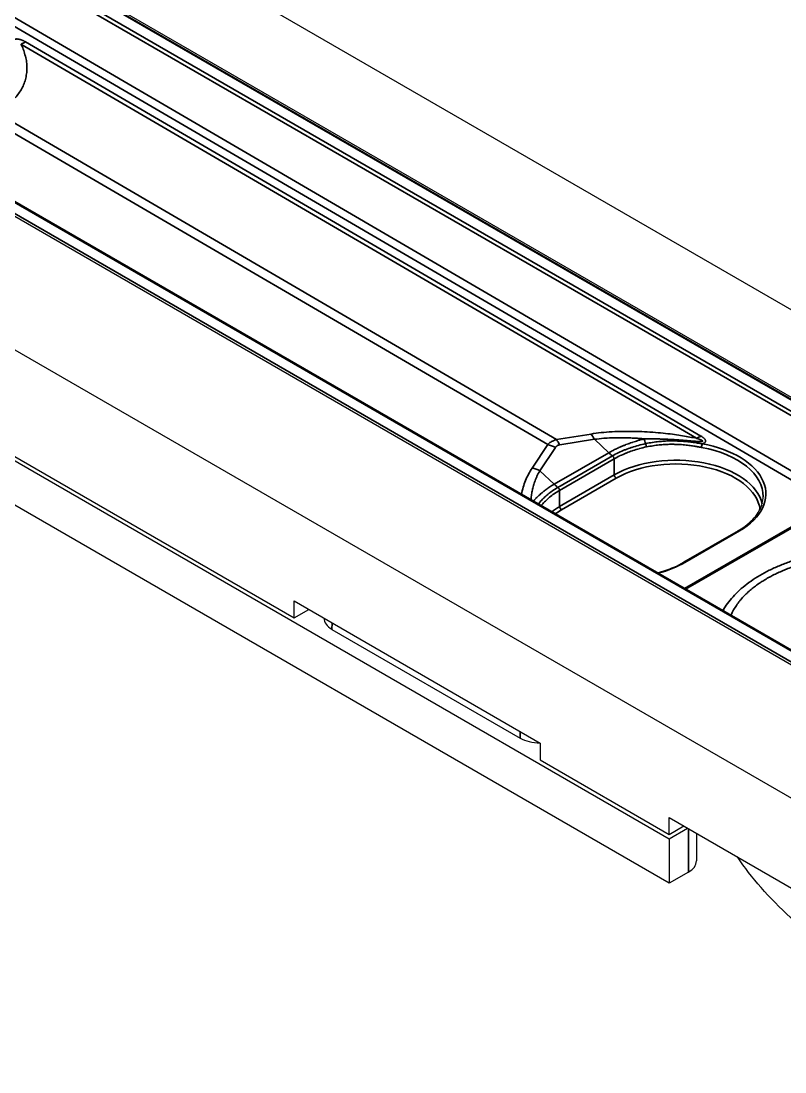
# Model space of a CAD drawing. Header units: millimetres. Extents: x 101 to 3000, y 150 to 4305.
# Drawn here: x 2057.8 to 2142.1, y 1240.7 to 1356.6 of the extents above; entities that cross this region are included whole.
import ezdxf

# ---------------------------------------------------------------- set-up
doc = ezdxf.new("R2010")
doc.units = ezdxf.units.MM
doc.header["$LTSCALE"] = 15
doc.layers.add('_Sichtbarkanten', color=7, linetype='Continuous', lineweight=25)
doc.layers.add('Sichtbar schmal (ISO)', color=7, linetype='Continuous', lineweight=35)

msp = doc.modelspace()

# ---------------------------------------------------------------- linework, layer by layer
at = {"layer": '_Sichtbarkanten'}
for p, q in [((1944.57, 1439.23), (2453.69, 1145.29)), ((1958.15, 1421.53), (2423.15, 1153.06)), ((1958.78, 1421.37), (2422.76, 1153.5)), ((1897.9, 1412.29), (2407.02, 1118.35)), ((2399.17, 1139.22), (1934.18, 1407.68)), ((2397.18, 1138.73), (1933.2, 1406.6)), ((1906.6, 1395.02), (2129.35, 1266.42)), ((2129.35, 1261.52), (1906.6, 1390.12)), ((2058.48, 1351.51), (2058.48, 1351.51)), ((2032.39, 1322.88), (2087.97, 1290.79)), ((2136.96, 1300.4), (2130.93, 1296.92)), ((2087.97, 1290.79), (2087.97, 1292.65)), ((2087.97, 1292.65), (2115.12, 1276.98)), ((2087.97, 1290.79), (2089.58, 1291.72)), ((2092.13, 1289.52), (2112.92, 1277.52)), ((2115.12, 1276.98), (2115.12, 1275.12)), ((2115.12, 1275.12), (2129.34, 1266.91)), ((2129.34, 1266.91), (2129.34, 1268.77)), ((2129.34, 1268.77), (2175.58, 1242.07)), ((2129.34, 1266.91), (2130.95, 1267.84)), ((2129.35, 1266.42), (2131.38, 1267.59)), ((2132.35, 1267.03), (2132.35, 1263.97)), ((2129.35, 1266.42), (2129.35, 1261.52)), ((2131.47, 1262.74), (2129.35, 1261.52))]:
    msp.add_line(p, q, dxfattribs=at)
for centre, major_axis, ratio, start_param, end_param in [((2094.26, 1290.75), (-3, 0), 0.576647, 6.275518, 7.067974), ((2115.04, 1278.74), (3, 0), 0.578054, 3.9276, 4.720056), ((2129.35, 1263.97), (3, 0), 0.57735, 5.497787, 6.283185)]:
    msp.add_ellipse(centre, major_axis=major_axis, ratio=ratio, start_param=start_param, end_param=end_param, dxfattribs=at)
for points, knots in [([(2136.96, 1300.4), (2137.68, 1300.81), (2138.29, 1301.3), (2139.18, 1302.33), (2139.48, 1302.88), (2139.68, 1303.67), (2139.71, 1303.9), (2139.72, 1304.14)], [0, 0, 0, 0, 0.516947, 0.516947, 1.025392, 1.025392, 1.242957, 1.242957, 1.242957, 1.242957]), ([(2128.03, 1295.77), (2128.68, 1295.93), (2129.29, 1296.14), (2130.24, 1296.54), (2130.6, 1296.72), (2130.93, 1296.92)], [2.7346767, 2.7346767, 2.7346767, 2.7346767, 3.0877534, 3.0877534, 3.3269014, 3.3269014, 3.3269014, 3.3269014]), ([(2175.58, 1241.19), (2175.47, 1241.22), (2175.35, 1241.25), (2175.23, 1241.28), (2171.35, 1242.28), (2167.5, 1243.54), (2163.82, 1245.03), (2160.13, 1246.52), (2156.61, 1248.22), (2153.37, 1250.09), (2150.13, 1251.96), (2147.18, 1254), (2144.6, 1256.13), (2142.03, 1258.25), (2139.84, 1260.47), (2138.11, 1262.71), (2137.67, 1263.28), (2137.26, 1263.85), (2136.88, 1264.42)], [0.0950371, 0.0950371, 0.0950371, 0.0950371, 0.1010675, 0.1010675, 0.1010675, 0.3005338, 0.3005338, 0.3005338, 0.5, 0.5, 0.5, 0.6994662, 0.6994662, 0.6994662, 0.8989325, 0.8989325, 0.8989325, 0.9493881, 0.9493881, 0.9493881, 0.9493881])]:
    msp.add_open_spline(points, degree=3, knots=knots, dxfattribs=at)
at = {"layer": 'Sichtbar schmal (ISO)'}
for p, q in [((2423, 1153.04), (1958, 1421.51)), ((2421.71, 1152.07), (1956.73, 1420.53)), ((1956.94, 1420.89), (2421.92, 1152.43)), ((2147.71, 1304.12), (1956.73, 1415.56)), ((2147.29, 1303.39), (1956.3, 1414.84)), ((2399.02, 1139.21), (1934.03, 1407.67)), ((1932.96, 1407.06), (2397.96, 1138.59)), ((2132.35, 1310.59), (2057.83, 1354.07)), ((2132.84, 1310.84), (2058.32, 1354.31)), ((2116.91, 1310.45), (2055.47, 1346.29)), ((2115.94, 1309.89), (2054.5, 1345.73)), ((2120.73, 1311.06), (2116.91, 1310.45)), ((2115.94, 1309.89), (2114.23, 1307.31)), ((2121.1, 1310.48), (2117.27, 1309.86)), ((2121.1, 1310.48), (2122.69, 1309)), ((2116.79, 1309.58), (2115.08, 1307)), ((2116.67, 1305.52), (2122.69, 1309)), ((2123.09, 1308.65), (2117.07, 1305.17)), ((2123.26, 1308.32), (2117.24, 1304.84)), ((2123.26, 1308.32), (2123.29, 1306.55)), ((2115.08, 1307), (2116.67, 1305.52)), ((2123.29, 1306.55), (2117.26, 1303.07)), ((2123.5, 1306.19), (2117.48, 1302.71)), ((2117.24, 1304.84), (2117.26, 1303.07)), ((2131.05, 1294.02), (2147.29, 1303.39)), ((2131.16, 1293.96), (2147.4, 1303.33)), ((2131.08, 1296.9), (2137.11, 1300.38)), ((2092.13, 1289.52), (2092.18, 1290.23)), ((2112.92, 1277.52), (2112.92, 1278.25)), ((2131.47, 1267.54), (2131.47, 1262.74))]:
    msp.add_line(p, q, dxfattribs=at)
for centre, major_axis, ratio, start_param, end_param in [((2058.34, 1359.2), (3.02, 5.18), 0.574306, 3.815215, 3.929583), ((2120.48, 1308.49), (0.48, -2.96), 0.393811, 2.240031, 2.552528), ((2116.17, 1307.6), (2.5, -1.66), 0.678392, 1.764791, 2.077288), ((2116.65, 1307.88), (0.48, -2.96), 0.393812, 2.240031, 2.552527), ((2127.14, 1314.08), (1.01, -5.91), 0.236307, 5.314743, 5.431951), ((2126.73, 1309.79), (0.063, -0.293), 0.269865, 0.942121, 2.279892), ((2132.86, 1315.72), (3.02, 5.18), 0.574319, 3.815228, 3.929595), ((2133, 1309.74), (-0.054, -0.295), 0.237423, 3.781906, 5.332802), ((2130.08, 1304.48), (-9.94, 0.05), 0.580364, 2.358841, 4.416561), ((2123.93, 1312.96), (3, -5.2), 0.57735, 5.201094, 5.298232), ((2130.08, 1304.24), (-9.64, 0.05), 0.580459, 3.131914, 4.416643), ((2130.08, 1302.63), (9.61, 0), 0.57735, 0.132278, 2.356194), ((2130.08, 1302.39), (9.31, 0), 0.57735, 0.067114, 2.356194), ((2114.46, 1305.02), (2.5, -1.66), 0.678392, 1.764791, 2.077288), ((2123.5, 1306.43), (-0.15, 0.26), 0.57735, 0.802851, 2.356194), ((2117.91, 1309.49), (3, -5.2), 0.57735, 5.201094, 5.298232), ((2117.03, 1304.96), (0.145, -0.263), 0.577881, 0.813784, 2.167428), ((2124.06, 1299.15), (-9.61, 0), 0.57735, 5.497787, 5.637259), ((2117.48, 1302.96), (-0.15, 0.26), 0.57735, 0.802851, 2.356194), ((2124.06, 1298.91), (-9.31, 0), 0.57735, 5.497787, 5.609846), ((2137.11, 1300.14), (-0.15, 0.26), 0.57735, 5.492551, 6.283185), ((2124.06, 1301), (-9.94, 0.05), 0.580366, 1.993328, 2.35884), ((2131.08, 1296.66), (-0.15, 0.26), 0.57735, 5.492551, 6.283185)]:
    msp.add_ellipse(centre, major_axis=major_axis, ratio=ratio, start_param=start_param, end_param=end_param, dxfattribs=at)
for points, knots in [([(2058.32, 1354.31), (2058.28, 1354.33), (2058.22, 1354.37), (2058.14, 1354.41), (2058.05, 1354.45), (2057.97, 1354.49), (2057.88, 1354.52), (2057.81, 1354.55), (2057.73, 1354.57), (2057.65, 1354.59), (2057.58, 1354.61), (2057.51, 1354.62), (2057.44, 1354.63), (2057.38, 1354.63), (2057.32, 1354.63), (2057.26, 1354.62), (2057.21, 1354.61), (2057.15, 1354.6), (2057.09, 1354.58), (2057.03, 1354.55), (2056.97, 1354.51), (2056.91, 1354.47), (2056.87, 1354.44), (2056.86, 1354.42)], [0.0000001, 0.0000001, 0.0000001, 0.0000001, 0.047619, 0.0952381, 0.1428571, 0.1904762, 0.2380952, 0.2857143, 0.3333333, 0.3809524, 0.4285714, 0.4761905, 0.5238095, 0.5714286, 0.6190476, 0.6666667, 0.7142857, 0.7619048, 0.8095238, 0.8571429, 0.9047619, 0.952381, 1, 1, 1, 1]), ([(2057.18, 1348.14), (2057.33, 1348.3), (2057.46, 1348.47), (2057.59, 1348.64), (2057.71, 1348.81), (2057.82, 1348.98), (2057.92, 1349.17), (2058.01, 1349.35), (2058.1, 1349.53), (2058.17, 1349.73), (2058.25, 1349.92), (2058.31, 1350.12), (2058.36, 1350.32), (2058.4, 1350.52), (2058.44, 1350.73), (2058.46, 1350.94), (2058.48, 1351.15), (2058.49, 1351.36), (2058.48, 1351.58), (2058.47, 1351.8), (2058.45, 1352.02), (2058.42, 1352.24), (2058.38, 1352.46), (2058.33, 1352.68), (2058.27, 1352.9), (2058.22, 1353.11), (2058.15, 1353.32), (2058.07, 1353.51), (2058, 1353.71), (2057.92, 1353.89), (2057.83, 1354.07)], [0, 0, 0, 0, 0.1, 0.1, 0.1, 0.2, 0.2, 0.2, 0.3, 0.3, 0.3, 0.4, 0.4, 0.4, 0.5, 0.5, 0.5, 0.6, 0.6, 0.6, 0.7, 0.7, 0.7, 0.8, 0.8, 0.8, 0.9, 0.9, 0.9, 0.9999998, 0.9999998, 0.9999998, 0.9999998]), ([(2132.35, 1310.59), (2132.11, 1310.64), (2131.62, 1310.73), (2130.84, 1310.87), (2129.96, 1311), (2128.97, 1311.13), (2127.84, 1311.24), (2126.62, 1311.32), (2125.41, 1311.36), (2124.25, 1311.36), (2123.04, 1311.32), (2121.84, 1311.22), (2121.09, 1311.12), (2120.73, 1311.06)], [0, 0, 0, 0, 0.0909091, 0.1818182, 0.2727273, 0.3636364, 0.4545455, 0.5454545, 0.6363636, 0.7272727, 0.8181818, 0.9090909, 1, 1, 1, 1]), ([(2116.91, 1310.45), (2116.83, 1310.42), (2116.75, 1310.4), (2116.68, 1310.37), (2116.61, 1310.34), (2116.54, 1310.31), (2116.47, 1310.28), (2116.41, 1310.24), (2116.34, 1310.21), (2116.28, 1310.17), (2116.22, 1310.13), (2116.16, 1310.09), (2116.1, 1310.04), (2116.05, 1309.99), (2115.99, 1309.94), (2115.94, 1309.89)], [0.000001, 0.000001, 0.000001, 0.000001, 0.2, 0.2, 0.2, 0.4, 0.4, 0.4, 0.6, 0.6, 0.6, 0.8, 0.8, 0.8, 1, 1, 1, 1]), ([(2117.27, 1309.86), (2117.23, 1309.86), (2117.14, 1309.84), (2117.03, 1309.79), (2116.94, 1309.74), (2116.85, 1309.67), (2116.81, 1309.61), (2116.79, 1309.58)], [0.0000019, 0.0000019, 0.0000019, 0.0000019, 0.2, 0.4, 0.6, 0.8, 1, 1, 1, 1]), ([(2126.56, 1310.53), (2126.37, 1310.55), (2126.18, 1310.56), (2125.99, 1310.58), (2125.81, 1310.59), (2125.63, 1310.6), (2125.45, 1310.61), (2125.22, 1310.63), (2124.99, 1310.64), (2124.76, 1310.64), (2124.63, 1310.65), (2124.49, 1310.65), (2124.35, 1310.65), (2124.08, 1310.66), (2123.8, 1310.66), (2123.52, 1310.65), (2123.42, 1310.65), (2123.33, 1310.65), (2123.24, 1310.64), (2122.91, 1310.64), (2122.59, 1310.62), (2122.27, 1310.6), (2122.22, 1310.59), (2122.18, 1310.59), (2122.14, 1310.59), (2121.78, 1310.56), (2121.43, 1310.52), (2121.1, 1310.48)], [0.0000008, 0.0000008, 0.0000008, 0.0000008, 0.102028, 0.102028, 0.102028, 0.2, 0.2, 0.2, 0.3250928, 0.3250928, 0.3250928, 0.4, 0.4, 0.4, 0.550481, 0.550481, 0.550481, 0.6, 0.6, 0.6, 0.7753788, 0.7753788, 0.7753788, 0.8, 0.8, 0.8, 1, 1, 1, 1]), ([(2122.69, 1309), (2122.86, 1309.09), (2123.02, 1309.18), (2123.18, 1309.26), (2123.19, 1309.27), (2123.21, 1309.28), (2123.22, 1309.28), (2123.36, 1309.36), (2123.5, 1309.43), (2123.63, 1309.49), (2123.66, 1309.5), (2123.68, 1309.51), (2123.71, 1309.52), (2123.83, 1309.58), (2123.95, 1309.63), (2124.06, 1309.68), (2124.09, 1309.69), (2124.12, 1309.71), (2124.16, 1309.72), (2124.26, 1309.76), (2124.36, 1309.8), (2124.46, 1309.84), (2124.5, 1309.86), (2124.53, 1309.87), (2124.57, 1309.89), (2124.66, 1309.92), (2124.75, 1309.96), (2124.84, 1309.99), (2124.88, 1310), (2124.93, 1310.02), (2124.97, 1310.03), (2125.05, 1310.06), (2125.14, 1310.09), (2125.22, 1310.12), (2125.27, 1310.14), (2125.31, 1310.15), (2125.35, 1310.17), (2125.44, 1310.2), (2125.53, 1310.23), (2125.62, 1310.25), (2125.66, 1310.27), (2125.7, 1310.28), (2125.75, 1310.29), (2125.85, 1310.33), (2125.95, 1310.36), (2126.06, 1310.39), (2126.09, 1310.4), (2126.12, 1310.4), (2126.15, 1310.41), (2126.28, 1310.45), (2126.42, 1310.49), (2126.56, 1310.53)], [0, 0, 0, 0, 0.1016443, 0.1016443, 0.1016443, 0.1111111, 0.1111111, 0.1111111, 0.2044614, 0.2044614, 0.2044614, 0.2222222, 0.2222222, 0.2222222, 0.3083534, 0.3083534, 0.3083534, 0.3333333, 0.3333333, 0.3333333, 0.4135371, 0.4135371, 0.4135371, 0.4444444, 0.4444444, 0.4444444, 0.5207013, 0.5207013, 0.5207013, 0.5555556, 0.5555556, 0.5555556, 0.629611, 0.629611, 0.629611, 0.6666667, 0.6666667, 0.6666667, 0.7421146, 0.7421146, 0.7421146, 0.7777778, 0.7777778, 0.7777778, 0.8634349, 0.8634349, 0.8634349, 0.8888889, 0.8888889, 0.8888889, 0.9999989, 0.9999989, 0.9999989, 0.9999989]), ([(2126.75, 1310), (2126.48, 1309.94), (2126.22, 1309.88), (2125.96, 1309.81), (2125.96, 1309.81), (2125.95, 1309.8), (2125.94, 1309.8), (2125.71, 1309.74), (2125.47, 1309.67), (2125.24, 1309.59), (2125.22, 1309.59), (2125.19, 1309.58), (2125.17, 1309.57), (2124.95, 1309.5), (2124.73, 1309.42), (2124.52, 1309.33), (2124.49, 1309.32), (2124.46, 1309.31), (2124.43, 1309.3), (2124.21, 1309.21), (2124, 1309.12), (2123.79, 1309.02), (2123.77, 1309.01), (2123.75, 1309), (2123.73, 1308.99), (2123.51, 1308.88), (2123.29, 1308.77), (2123.09, 1308.65)], [0, 0, 0, 0, 0.195725, 0.195725, 0.195725, 0.2, 0.2, 0.2, 0.379749, 0.379749, 0.379749, 0.4, 0.4, 0.4, 0.574221, 0.574221, 0.574221, 0.6, 0.6, 0.6, 0.78173, 0.78173, 0.78173, 0.8, 0.8, 0.8, 1, 1, 1, 1]), ([(2126.56, 1310.53), (2126.74, 1310.53), (2126.92, 1310.53), (2127.09, 1310.53), (2127.14, 1310.53), (2127.2, 1310.53), (2127.26, 1310.53), (2127.37, 1310.53), (2127.48, 1310.53), (2127.59, 1310.53), (2127.76, 1310.53), (2127.92, 1310.52), (2128.08, 1310.52), (2128.22, 1310.52), (2128.35, 1310.51), (2128.48, 1310.51), (2128.51, 1310.51), (2128.53, 1310.51), (2128.56, 1310.51), (2128.72, 1310.5), (2128.88, 1310.49), (2129.04, 1310.49), (2129.19, 1310.48), (2129.34, 1310.47), (2129.49, 1310.46), (2129.52, 1310.46), (2129.55, 1310.46), (2129.58, 1310.46), (2129.69, 1310.45), (2129.8, 1310.45), (2129.9, 1310.44), (2130.03, 1310.43), (2130.14, 1310.42), (2130.26, 1310.41), (2130.36, 1310.41), (2130.46, 1310.4), (2130.55, 1310.39), (2130.56, 1310.39), (2130.56, 1310.39), (2130.57, 1310.39), (2130.67, 1310.38), (2130.76, 1310.38), (2130.85, 1310.37), (2130.93, 1310.36), (2131.02, 1310.36), (2131.1, 1310.35), (2131.17, 1310.34), (2131.25, 1310.34), (2131.32, 1310.33), (2131.36, 1310.33), (2131.39, 1310.33), (2131.42, 1310.32), (2131.46, 1310.32), (2131.49, 1310.32), (2131.52, 1310.31), (2131.59, 1310.31), (2131.65, 1310.3), (2131.71, 1310.3), (2131.77, 1310.29), (2131.82, 1310.29), (2131.87, 1310.29), (2131.93, 1310.28), (2131.98, 1310.28), (2132.03, 1310.27), (2132.07, 1310.27), (2132.12, 1310.27), (2132.16, 1310.26), (2132.19, 1310.26), (2132.22, 1310.26), (2132.25, 1310.26), (2132.26, 1310.26), (2132.27, 1310.25), (2132.29, 1310.25), (2132.33, 1310.25), (2132.37, 1310.25), (2132.4, 1310.25), (2132.44, 1310.24), (2132.47, 1310.24), (2132.51, 1310.24), (2132.54, 1310.24), (2132.57, 1310.24), (2132.6, 1310.24), (2132.63, 1310.23), (2132.66, 1310.23), (2132.69, 1310.23), (2132.72, 1310.23), (2132.74, 1310.23), (2132.77, 1310.23), (2132.79, 1310.23), (2132.82, 1310.23), (2132.84, 1310.23), (2132.86, 1310.23), (2132.88, 1310.23), (2132.9, 1310.23), (2132.91, 1310.24), (2132.93, 1310.24), (2132.94, 1310.24), (2132.96, 1310.24), (2132.97, 1310.24), (2132.98, 1310.25), (2132.99, 1310.25), (2133, 1310.25), (2133.01, 1310.25), (2133.02, 1310.26), (2133.02, 1310.26), (2133.03, 1310.26), (2133.03, 1310.27), (2133.04, 1310.27), (2133.04, 1310.28), (2133.04, 1310.28), (2133.04, 1310.28), (2133.04, 1310.29), (2133.04, 1310.29), (2133.03, 1310.3), (2133.03, 1310.3), (2133.03, 1310.31), (2133.02, 1310.32), (2133.01, 1310.32), (2133, 1310.33), (2132.99, 1310.34), (2132.98, 1310.34), (2132.97, 1310.35), (2132.96, 1310.36), (2132.94, 1310.37), (2132.93, 1310.37), (2132.91, 1310.38), (2132.89, 1310.39), (2132.87, 1310.4), (2132.85, 1310.41), (2132.83, 1310.42), (2132.81, 1310.43), (2132.78, 1310.44), (2132.76, 1310.45), (2132.73, 1310.46), (2132.7, 1310.47), (2132.67, 1310.48), (2132.64, 1310.49), (2132.61, 1310.5), (2132.58, 1310.52), (2132.55, 1310.53), (2132.51, 1310.54), (2132.47, 1310.55), (2132.45, 1310.56), (2132.42, 1310.57), (2132.39, 1310.58), (2132.38, 1310.58), (2132.36, 1310.59), (2132.35, 1310.59)], [0, 0, 0, 0, 0.02381, 0.02381, 0.02381, 0.031593, 0.031593, 0.031593, 0.047619, 0.047619, 0.047619, 0.071429, 0.071429, 0.071429, 0.090988, 0.090988, 0.090988, 0.095238, 0.095238, 0.095238, 0.119048, 0.119048, 0.119048, 0.142857, 0.142857, 0.142857, 0.147849, 0.147849, 0.147849, 0.166667, 0.166667, 0.166667, 0.190476, 0.190476, 0.190476, 0.212882, 0.212882, 0.212882, 0.214286, 0.214286, 0.214286, 0.238095, 0.238095, 0.238095, 0.261905, 0.261905, 0.261905, 0.285714, 0.285714, 0.285714, 0.297375, 0.297375, 0.297375, 0.309524, 0.309524, 0.309524, 0.333333, 0.333333, 0.333333, 0.357143, 0.357143, 0.357143, 0.380952, 0.380952, 0.380952, 0.404762, 0.404762, 0.404762, 0.420007, 0.420007, 0.420007, 0.428571, 0.428571, 0.428571, 0.452381, 0.452381, 0.452381, 0.47619, 0.47619, 0.47619, 0.5, 0.5, 0.5, 0.52381, 0.52381, 0.52381, 0.547619, 0.547619, 0.547619, 0.571429, 0.571429, 0.571429, 0.595238, 0.595238, 0.595238, 0.619048, 0.619048, 0.619048, 0.642857, 0.642857, 0.642857, 0.666667, 0.666667, 0.666667, 0.690476, 0.690476, 0.690476, 0.714286, 0.714286, 0.714286, 0.738095, 0.738095, 0.738095, 0.761905, 0.761905, 0.761905, 0.785714, 0.785714, 0.785714, 0.809524, 0.809524, 0.809524, 0.833333, 0.833333, 0.833333, 0.857143, 0.857143, 0.857143, 0.880952, 0.880952, 0.880952, 0.904762, 0.904762, 0.904762, 0.928571, 0.928571, 0.928571, 0.952381, 0.952381, 0.952381, 0.97619, 0.97619, 0.97619, 0.992928, 0.992928, 0.992928, 1, 1, 1, 1]), ([(2133, 1309.99), (2132.95, 1309.99), (2132.9, 1310), (2132.85, 1310.01), (2132.79, 1310.02), (2132.73, 1310.03), (2132.67, 1310.04), (2132.6, 1310.05), (2132.54, 1310.06), (2132.47, 1310.07), (2132.4, 1310.08), (2132.32, 1310.1), (2132.24, 1310.11), (2132.16, 1310.12), (2132.08, 1310.13), (2131.99, 1310.14), (2131.91, 1310.15), (2131.82, 1310.17), (2131.72, 1310.18), (2131.63, 1310.19), (2131.53, 1310.2), (2131.42, 1310.21), (2131.31, 1310.22), (2131.2, 1310.23), (2131.09, 1310.24), (2130.97, 1310.25), (2130.85, 1310.26), (2130.72, 1310.27), (2130.59, 1310.28), (2130.46, 1310.29), (2130.31, 1310.29), (2130.17, 1310.3), (2130.02, 1310.3), (2129.86, 1310.3), (2129.7, 1310.3), (2129.54, 1310.3), (2129.36, 1310.3), (2129.19, 1310.3), (2129, 1310.29), (2128.81, 1310.28), (2128.61, 1310.26), (2128.41, 1310.25), (2128.19, 1310.23), (2128.19, 1310.22), (2128.19, 1310.22), (2128.19, 1310.22), (2127.97, 1310.2), (2127.75, 1310.17), (2127.51, 1310.14), (2127.51, 1310.14), (2127.5, 1310.14), (2127.5, 1310.14), (2127.26, 1310.1), (2127.01, 1310.05), (2126.75, 1310)], [0, 0, 0, 0, 0.0625, 0.0625, 0.0625, 0.125, 0.125, 0.125, 0.1875, 0.1875, 0.1875, 0.25, 0.25, 0.25, 0.3125, 0.3125, 0.3125, 0.3748714, 0.3748714, 0.3748714, 0.4371898, 0.4371898, 0.4371898, 0.4995656, 0.4995656, 0.4995656, 0.5620205, 0.5620205, 0.5620205, 0.6245608, 0.6245608, 0.6245608, 0.6871996, 0.6871996, 0.6871996, 0.7499529, 0.7499529, 0.7499529, 0.8125, 0.8125, 0.8125, 0.875, 0.875, 0.875, 0.8757189, 0.8757189, 0.8757189, 0.9375, 0.9375, 0.9375, 0.938249, 0.938249, 0.938249, 0.9999998, 0.9999998, 0.9999998, 0.9999998]), ([(2132.91, 1309.58), (2132.87, 1309.59), (2132.81, 1309.6), (2132.76, 1309.61), (2132.7, 1309.62), (2132.65, 1309.63), (2132.58, 1309.64), (2132.52, 1309.65), (2132.46, 1309.66), (2132.39, 1309.67), (2132.32, 1309.69), (2132.25, 1309.7), (2132.17, 1309.71), (2132.09, 1309.72), (2132.01, 1309.74), (2131.93, 1309.75), (2131.85, 1309.76), (2131.76, 1309.77), (2131.66, 1309.79), (2131.57, 1309.8), (2131.47, 1309.81), (2131.37, 1309.82), (2131.27, 1309.84), (2131.16, 1309.85), (2131.05, 1309.86), (2130.94, 1309.87), (2130.82, 1309.88), (2130.69, 1309.89), (2130.57, 1309.9), (2130.44, 1309.91), (2130.3, 1309.91), (2130.16, 1309.92), (2130.01, 1309.92), (2129.86, 1309.93), (2129.7, 1309.93), (2129.54, 1309.93), (2129.37, 1309.93), (2129.2, 1309.92), (2129.02, 1309.92), (2128.83, 1309.9), (2128.64, 1309.89), (2128.44, 1309.88), (2128.23, 1309.86), (2128.23, 1309.86), (2128.23, 1309.86), (2128.23, 1309.86), (2128.02, 1309.83), (2127.8, 1309.81), (2127.57, 1309.77), (2127.57, 1309.77), (2127.57, 1309.77), (2127.56, 1309.77), (2127.33, 1309.73), (2127.09, 1309.69), (2126.83, 1309.64)], [0, 0, 0, 0, 0.0625, 0.0625, 0.0625, 0.125, 0.125, 0.125, 0.1875, 0.1875, 0.1875, 0.25, 0.25, 0.25, 0.3125, 0.3125, 0.3125, 0.374871, 0.374871, 0.374871, 0.43719, 0.43719, 0.43719, 0.499565, 0.499565, 0.499565, 0.56202, 0.56202, 0.56202, 0.62456, 0.62456, 0.62456, 0.687199, 0.687199, 0.687199, 0.749952, 0.749952, 0.749952, 0.8125, 0.8125, 0.8125, 0.875, 0.875, 0.875, 0.875718, 0.875718, 0.875718, 0.9375, 0.9375, 0.9375, 0.938248, 0.938248, 0.938248, 1, 1, 1, 1]), ([(2133, 1309.99), (2133.03, 1309.99), (2133.08, 1310.01), (2133.15, 1310.04), (2133.21, 1310.07), (2133.26, 1310.11), (2133.3, 1310.14), (2133.33, 1310.17), (2133.35, 1310.2), (2133.36, 1310.24), (2133.37, 1310.27), (2133.37, 1310.31), (2133.36, 1310.36), (2133.35, 1310.4), (2133.32, 1310.45), (2133.28, 1310.5), (2133.23, 1310.55), (2133.18, 1310.6), (2133.11, 1310.66), (2133.03, 1310.72), (2132.94, 1310.78), (2132.87, 1310.82), (2132.84, 1310.84)], [0, 0, 0, 0, 0.05, 0.1, 0.15, 0.2, 0.25, 0.3, 0.35, 0.4, 0.45, 0.5, 0.55, 0.6, 0.65, 0.7, 0.75, 0.8, 0.85, 0.9, 0.95, 0.9999999, 0.9999999, 0.9999999, 0.9999999]), ([(2126.83, 1309.64), (2126.57, 1309.58), (2126.31, 1309.52), (2126.06, 1309.45), (2126.06, 1309.45), (2126.05, 1309.45), (2126.05, 1309.44), (2125.81, 1309.38), (2125.59, 1309.31), (2125.36, 1309.24), (2125.34, 1309.23), (2125.31, 1309.22), (2125.29, 1309.22), (2125.07, 1309.14), (2124.86, 1309.07), (2124.66, 1308.98), (2124.63, 1308.97), (2124.6, 1308.96), (2124.57, 1308.95), (2124.35, 1308.86), (2124.15, 1308.77), (2123.95, 1308.68), (2123.93, 1308.67), (2123.91, 1308.66), (2123.89, 1308.65), (2123.67, 1308.54), (2123.46, 1308.43), (2123.26, 1308.32)], [0, 0, 0, 0, 0.1959842, 0.1959842, 0.1959842, 0.2, 0.2, 0.2, 0.3802491, 0.3802491, 0.3802491, 0.4, 0.4, 0.4, 0.574976, 0.574976, 0.574976, 0.6, 0.6, 0.6, 0.782757, 0.782757, 0.782757, 0.8, 0.8, 0.8, 1, 1, 1, 1]), ([(2123.09, 1308.65), (2123.11, 1308.63), (2123.13, 1308.62), (2123.14, 1308.6), (2123.16, 1308.58), (2123.18, 1308.55), (2123.19, 1308.53), (2123.2, 1308.51), (2123.22, 1308.48), (2123.23, 1308.46), (2123.24, 1308.44), (2123.25, 1308.41), (2123.25, 1308.39), (2123.26, 1308.36), (2123.26, 1308.34), (2123.26, 1308.32)], [0, 0, 0, 0, 0.2, 0.2, 0.2, 0.4, 0.4, 0.4, 0.6, 0.6, 0.6, 0.8, 0.8, 0.8, 1, 1, 1, 1]), ([(2114.23, 1307.31), (2114.08, 1307.09), (2113.82, 1306.64), (2113.49, 1305.94), (2113.23, 1305.2), (2113.11, 1304.68), (2113.06, 1304.42), (2113.05, 1304.41)], [0, 0, 0, 0, 0.1, 0.2, 0.3, 0.4, 0.4018411, 0.4018411, 0.4018411, 0.4018411]), ([(2115.08, 1307), (2114.96, 1306.81), (2114.85, 1306.6), (2114.75, 1306.4), (2114.74, 1306.38), (2114.74, 1306.36), (2114.73, 1306.34), (2114.64, 1306.15), (2114.56, 1305.96), (2114.49, 1305.76), (2114.48, 1305.72), (2114.46, 1305.68), (2114.45, 1305.63), (2114.39, 1305.46), (2114.34, 1305.28), (2114.29, 1305.1), (2114.28, 1305.03), (2114.26, 1304.96), (2114.25, 1304.89), (2114.22, 1304.73), (2114.19, 1304.57), (2114.17, 1304.41), (2114.15, 1304.32), (2114.14, 1304.22), (2114.13, 1304.13), (2114.12, 1304.02), (2114.12, 1303.91), (2114.11, 1303.8)], [0, 0, 0, 0, 0.1826254, 0.1826254, 0.1826254, 0.2, 0.2, 0.2, 0.3648316, 0.3648316, 0.3648316, 0.4, 0.4, 0.4, 0.545867, 0.545867, 0.545867, 0.6, 0.6, 0.6, 0.7264328, 0.7264328, 0.7264328, 0.8, 0.8, 0.8, 0.8822485, 0.8822485, 0.8822485, 0.8822485]), ([(2114.36, 1303.66), (2114.4, 1303.7), (2114.44, 1303.74), (2114.47, 1303.78), (2114.47, 1303.78), (2114.48, 1303.79), (2114.48, 1303.79), (2114.54, 1303.86), (2114.61, 1303.93), (2114.67, 1304), (2114.68, 1304), (2114.68, 1304), (2114.68, 1304.01), (2114.75, 1304.08), (2114.82, 1304.14), (2114.89, 1304.21), (2114.9, 1304.22), (2114.9, 1304.22), (2114.9, 1304.22), (2114.98, 1304.29), (2115.06, 1304.37), (2115.14, 1304.44), (2115.14, 1304.44), (2115.15, 1304.44), (2115.15, 1304.45), (2115.24, 1304.52), (2115.33, 1304.6), (2115.43, 1304.68), (2115.53, 1304.76), (2115.64, 1304.85), (2115.77, 1304.94), (2115.77, 1304.94), (2115.77, 1304.94), (2115.78, 1304.94), (2115.9, 1305.03), (2116.03, 1305.12), (2116.17, 1305.22), (2116.18, 1305.22), (2116.18, 1305.22), (2116.19, 1305.22), (2116.33, 1305.32), (2116.49, 1305.42), (2116.67, 1305.52)], [0.1575107, 0.1575107, 0.1575107, 0.1575107, 0.2200991, 0.2200991, 0.2200991, 0.2222222, 0.2222222, 0.2222222, 0.3287744, 0.3287744, 0.3287744, 0.3333333, 0.3333333, 0.3333333, 0.4395195, 0.4395195, 0.4395195, 0.4444444, 0.4444444, 0.4444444, 0.5523629, 0.5523629, 0.5523629, 0.5555556, 0.5555556, 0.5555556, 0.6666667, 0.6666667, 0.6666667, 0.7777778, 0.7777778, 0.7777778, 0.7808618, 0.7808618, 0.7808618, 0.8888889, 0.8888889, 0.8888889, 0.8923553, 0.8923553, 0.8923553, 1, 1, 1, 1]), ([(2117.07, 1305.17), (2116.87, 1305.06), (2116.68, 1304.94), (2116.49, 1304.81), (2116.49, 1304.81), (2116.48, 1304.81), (2116.48, 1304.8), (2116.31, 1304.69), (2116.15, 1304.57), (2116, 1304.44), (2115.98, 1304.43), (2115.97, 1304.42), (2115.95, 1304.4), (2115.8, 1304.28), (2115.67, 1304.16), (2115.54, 1304.03), (2115.52, 1304.01), (2115.5, 1304), (2115.48, 1303.98), (2115.35, 1303.85), (2115.23, 1303.71), (2115.11, 1303.57), (2115.1, 1303.56), (2115.09, 1303.55), (2115.08, 1303.53), (2115.03, 1303.47), (2114.98, 1303.4), (2114.93, 1303.33)], [0, 0, 0, 0, 0.1969192, 0.1969192, 0.1969192, 0.2, 0.2, 0.2, 0.3810174, 0.3810174, 0.3810174, 0.4, 0.4, 0.4, 0.5757978, 0.5757978, 0.5757978, 0.6, 0.6, 0.6, 0.7835432, 0.7835432, 0.7835432, 0.8, 0.8, 0.8, 0.8880679, 0.8880679, 0.8880679, 0.8880679]), ([(2117.24, 1304.84), (2117.04, 1304.72), (2116.85, 1304.6), (2116.66, 1304.48), (2116.48, 1304.35), (2116.31, 1304.22), (2116.14, 1304.09), (2115.98, 1303.95), (2115.83, 1303.81), (2115.69, 1303.67), (2115.55, 1303.53), (2115.42, 1303.39), (2115.3, 1303.24), (2115.28, 1303.21), (2115.25, 1303.18), (2115.23, 1303.16)], [0, 0, 0, 0, 0.2, 0.2, 0.2, 0.4, 0.4, 0.4, 0.6, 0.6, 0.6, 0.8, 0.8, 0.8, 0.8370919, 0.8370919, 0.8370919, 0.8370919]), ([(2135.28, 1291.58), (2135.35, 1291.72), (2135.59, 1292.11), (2136.06, 1292.75), (2136.72, 1293.49), (2137.49, 1294.19), (2138.36, 1294.85), (2139.32, 1295.47), (2140.37, 1296.04), (2141.5, 1296.55), (2142.69, 1297.01), (2143.94, 1297.4), (2145.19, 1297.72), (2146.41, 1297.97), (2147.55, 1298.16), (2148.6, 1298.28), (2149.59, 1298.37), (2150.55, 1298.42), (2151.51, 1298.44), (2152.48, 1298.44), (2153.45, 1298.41), (2154.41, 1298.34), (2155.39, 1298.26), (2156.06, 1298.17), (2156.41, 1298.13)], [0.3057007, 0.3057007, 0.3057007, 0.3057007, 0.3225806, 0.3548387, 0.3870968, 0.4193548, 0.4516129, 0.483871, 0.516129, 0.5483871, 0.5806452, 0.6129032, 0.6451613, 0.6774194, 0.7096774, 0.7419355, 0.7741935, 0.8064516, 0.8387097, 0.8709677, 0.9032258, 0.9354839, 0.9677419, 1, 1, 1, 1]), ([(2136.16, 1291.07), (2136.18, 1291.11), (2136.2, 1291.15), (2136.22, 1291.19), (2136.24, 1291.25), (2136.27, 1291.32), (2136.31, 1291.38), (2136.4, 1291.57), (2136.5, 1291.75), (2136.62, 1291.93), (2136.66, 1292.01), (2136.71, 1292.08), (2136.76, 1292.15), (2136.88, 1292.32), (2137, 1292.5), (2137.14, 1292.66), (2137.2, 1292.74), (2137.27, 1292.82), (2137.34, 1292.9), (2137.48, 1293.06), (2137.62, 1293.21), (2137.78, 1293.36), (2137.86, 1293.45), (2137.95, 1293.53), (2138.04, 1293.62), (2138.19, 1293.76), (2138.35, 1293.89), (2138.52, 1294.03), (2138.63, 1294.12), (2138.74, 1294.2), (2138.86, 1294.29), (2139.02, 1294.41), (2139.19, 1294.53), (2139.37, 1294.65), (2139.5, 1294.74), (2139.64, 1294.83), (2139.78, 1294.91), (2139.95, 1295.02), (2140.13, 1295.12), (2140.31, 1295.23), (2140.47, 1295.31), (2140.63, 1295.4), (2140.8, 1295.49), (2140.97, 1295.58), (2141.15, 1295.66), (2141.33, 1295.75), (2141.52, 1295.84), (2141.71, 1295.92), (2141.91, 1296), (2142.08, 1296.08), (2142.26, 1296.15), (2142.44, 1296.22), (2142.65, 1296.3), (2142.87, 1296.38), (2143.09, 1296.45), (2143.26, 1296.51), (2143.43, 1296.57), (2143.6, 1296.62), (2143.84, 1296.7), (2144.08, 1296.77), (2144.33, 1296.84), (2144.49, 1296.88), (2144.64, 1296.92), (2144.8, 1296.96), (2145.06, 1297.02), (2145.32, 1297.08), (2145.58, 1297.14), (2145.72, 1297.17), (2145.86, 1297.2), (2146, 1297.22), (2146.26, 1297.28), (2146.53, 1297.32), (2146.78, 1297.36), (2146.9, 1297.38), (2147.02, 1297.4), (2147.13, 1297.41), (2147.4, 1297.45), (2147.66, 1297.48), (2147.91, 1297.51), (2148, 1297.52), (2148.1, 1297.53), (2148.19, 1297.54), (2148.45, 1297.57), (2148.7, 1297.59), (2148.94, 1297.6), (2149.02, 1297.61), (2149.1, 1297.61), (2149.17, 1297.62), (2149.43, 1297.63), (2149.67, 1297.64), (2149.92, 1297.65), (2149.98, 1297.65), (2150.04, 1297.65), (2150.11, 1297.66), (2150.36, 1297.66), (2150.61, 1297.66), (2150.87, 1297.66), (2150.92, 1297.66), (2150.97, 1297.66), (2151.02, 1297.66), (2151.28, 1297.65), (2151.55, 1297.65), (2151.81, 1297.63), (2151.85, 1297.63), (2151.89, 1297.63), (2151.93, 1297.63), (2152.2, 1297.61), (2152.48, 1297.59), (2152.76, 1297.57), (2152.78, 1297.57), (2152.81, 1297.57), (2152.83, 1297.56), (2153.12, 1297.54), (2153.4, 1297.51), (2153.69, 1297.47), (2153.7, 1297.47), (2153.71, 1297.47), (2153.73, 1297.47), (2154.02, 1297.43), (2154.31, 1297.39), (2154.61, 1297.34), (2154.61, 1297.34), (2154.62, 1297.34), (2154.62, 1297.34), (2154.92, 1297.29), (2155.22, 1297.23), (2155.53, 1297.17), (2155.54, 1297.16), (2155.54, 1297.16), (2155.55, 1297.16), (2155.85, 1297.1), (2156.16, 1297.03), (2156.46, 1296.95), (2156.48, 1296.95), (2156.5, 1296.94), (2156.52, 1296.94), (2156.81, 1296.86), (2157.08, 1296.79), (2157.35, 1296.71), (2157.38, 1296.7), (2157.41, 1296.69), (2157.44, 1296.68), (2157.69, 1296.61), (2157.93, 1296.53), (2158.16, 1296.45), (2158.2, 1296.44), (2158.24, 1296.43), (2158.27, 1296.42), (2158.49, 1296.34), (2158.7, 1296.27), (2158.91, 1296.19), (2158.96, 1296.17), (2159, 1296.16), (2159.05, 1296.14), (2159.24, 1296.07), (2159.43, 1295.99), (2159.62, 1295.92), (2159.68, 1295.89), (2159.73, 1295.87), (2159.78, 1295.85), (2159.96, 1295.78), (2160.14, 1295.71), (2160.31, 1295.63), (2160.37, 1295.6), (2160.43, 1295.58), (2160.49, 1295.55), (2160.65, 1295.48), (2160.82, 1295.41), (2160.99, 1295.33), (2161.05, 1295.3), (2161.12, 1295.27), (2161.18, 1295.24), (2161.34, 1295.17), (2161.5, 1295.1), (2161.65, 1295.02)], [0.3520167, 0.3520167, 0.3520167, 0.3520167, 0.3555556, 0.3555556, 0.3555556, 0.3612856, 0.3612856, 0.3612856, 0.3777778, 0.3777778, 0.3777778, 0.3843574, 0.3843574, 0.3843574, 0.4, 0.4, 0.4, 0.4074252, 0.4074252, 0.4074252, 0.4222222, 0.4222222, 0.4222222, 0.4305025, 0.4305025, 0.4305025, 0.4444444, 0.4444444, 0.4444444, 0.4535811, 0.4535811, 0.4535811, 0.4666667, 0.4666667, 0.4666667, 0.4766593, 0.4766593, 0.4766593, 0.4888889, 0.4888889, 0.4888889, 0.4997376, 0.4997376, 0.4997376, 0.5111111, 0.5111111, 0.5111111, 0.5228126, 0.5228126, 0.5228126, 0.5333333, 0.5333333, 0.5333333, 0.5458811, 0.5458811, 0.5458811, 0.5555556, 0.5555556, 0.5555556, 0.568966, 0.568966, 0.568966, 0.5777778, 0.5777778, 0.5777778, 0.5920832, 0.5920832, 0.5920832, 0.6, 0.6, 0.6, 0.6151924, 0.6151924, 0.6151924, 0.6222222, 0.6222222, 0.6222222, 0.6382602, 0.6382602, 0.6382602, 0.6444444, 0.6444444, 0.6444444, 0.6613076, 0.6613076, 0.6613076, 0.6666667, 0.6666667, 0.6666667, 0.684355, 0.684355, 0.684355, 0.6888889, 0.6888889, 0.6888889, 0.7074277, 0.7074277, 0.7074277, 0.7111111, 0.7111111, 0.7111111, 0.730532, 0.730532, 0.730532, 0.7333333, 0.7333333, 0.7333333, 0.7536387, 0.7536387, 0.7536387, 0.7555556, 0.7555556, 0.7555556, 0.7767659, 0.7767659, 0.7767659, 0.7777778, 0.7777778, 0.7777778, 0.7997335, 0.7997335, 0.7997335, 0.8, 0.8, 0.8, 0.8222222, 0.8222222, 0.8222222, 0.8227139, 0.8227139, 0.8227139, 0.8444444, 0.8444444, 0.8444444, 0.8460619, 0.8460619, 0.8460619, 0.8666667, 0.8666667, 0.8666667, 0.8691408, 0.8691408, 0.8691408, 0.8888889, 0.8888889, 0.8888889, 0.8920607, 0.8920607, 0.8920607, 0.9111111, 0.9111111, 0.9111111, 0.9151867, 0.9151867, 0.9151867, 0.9333333, 0.9333333, 0.9333333, 0.9382494, 0.9382494, 0.9382494, 0.9555556, 0.9555556, 0.9555556, 0.9613328, 0.9613328, 0.9613328, 0.9777778, 0.9777778, 0.9777778, 0.9844249, 0.9844249, 0.9844249, 1, 1, 1, 1])]:
    msp.add_open_spline(points, degree=3, knots=knots, dxfattribs=at)

doc.saveas('drawing.dxf')
